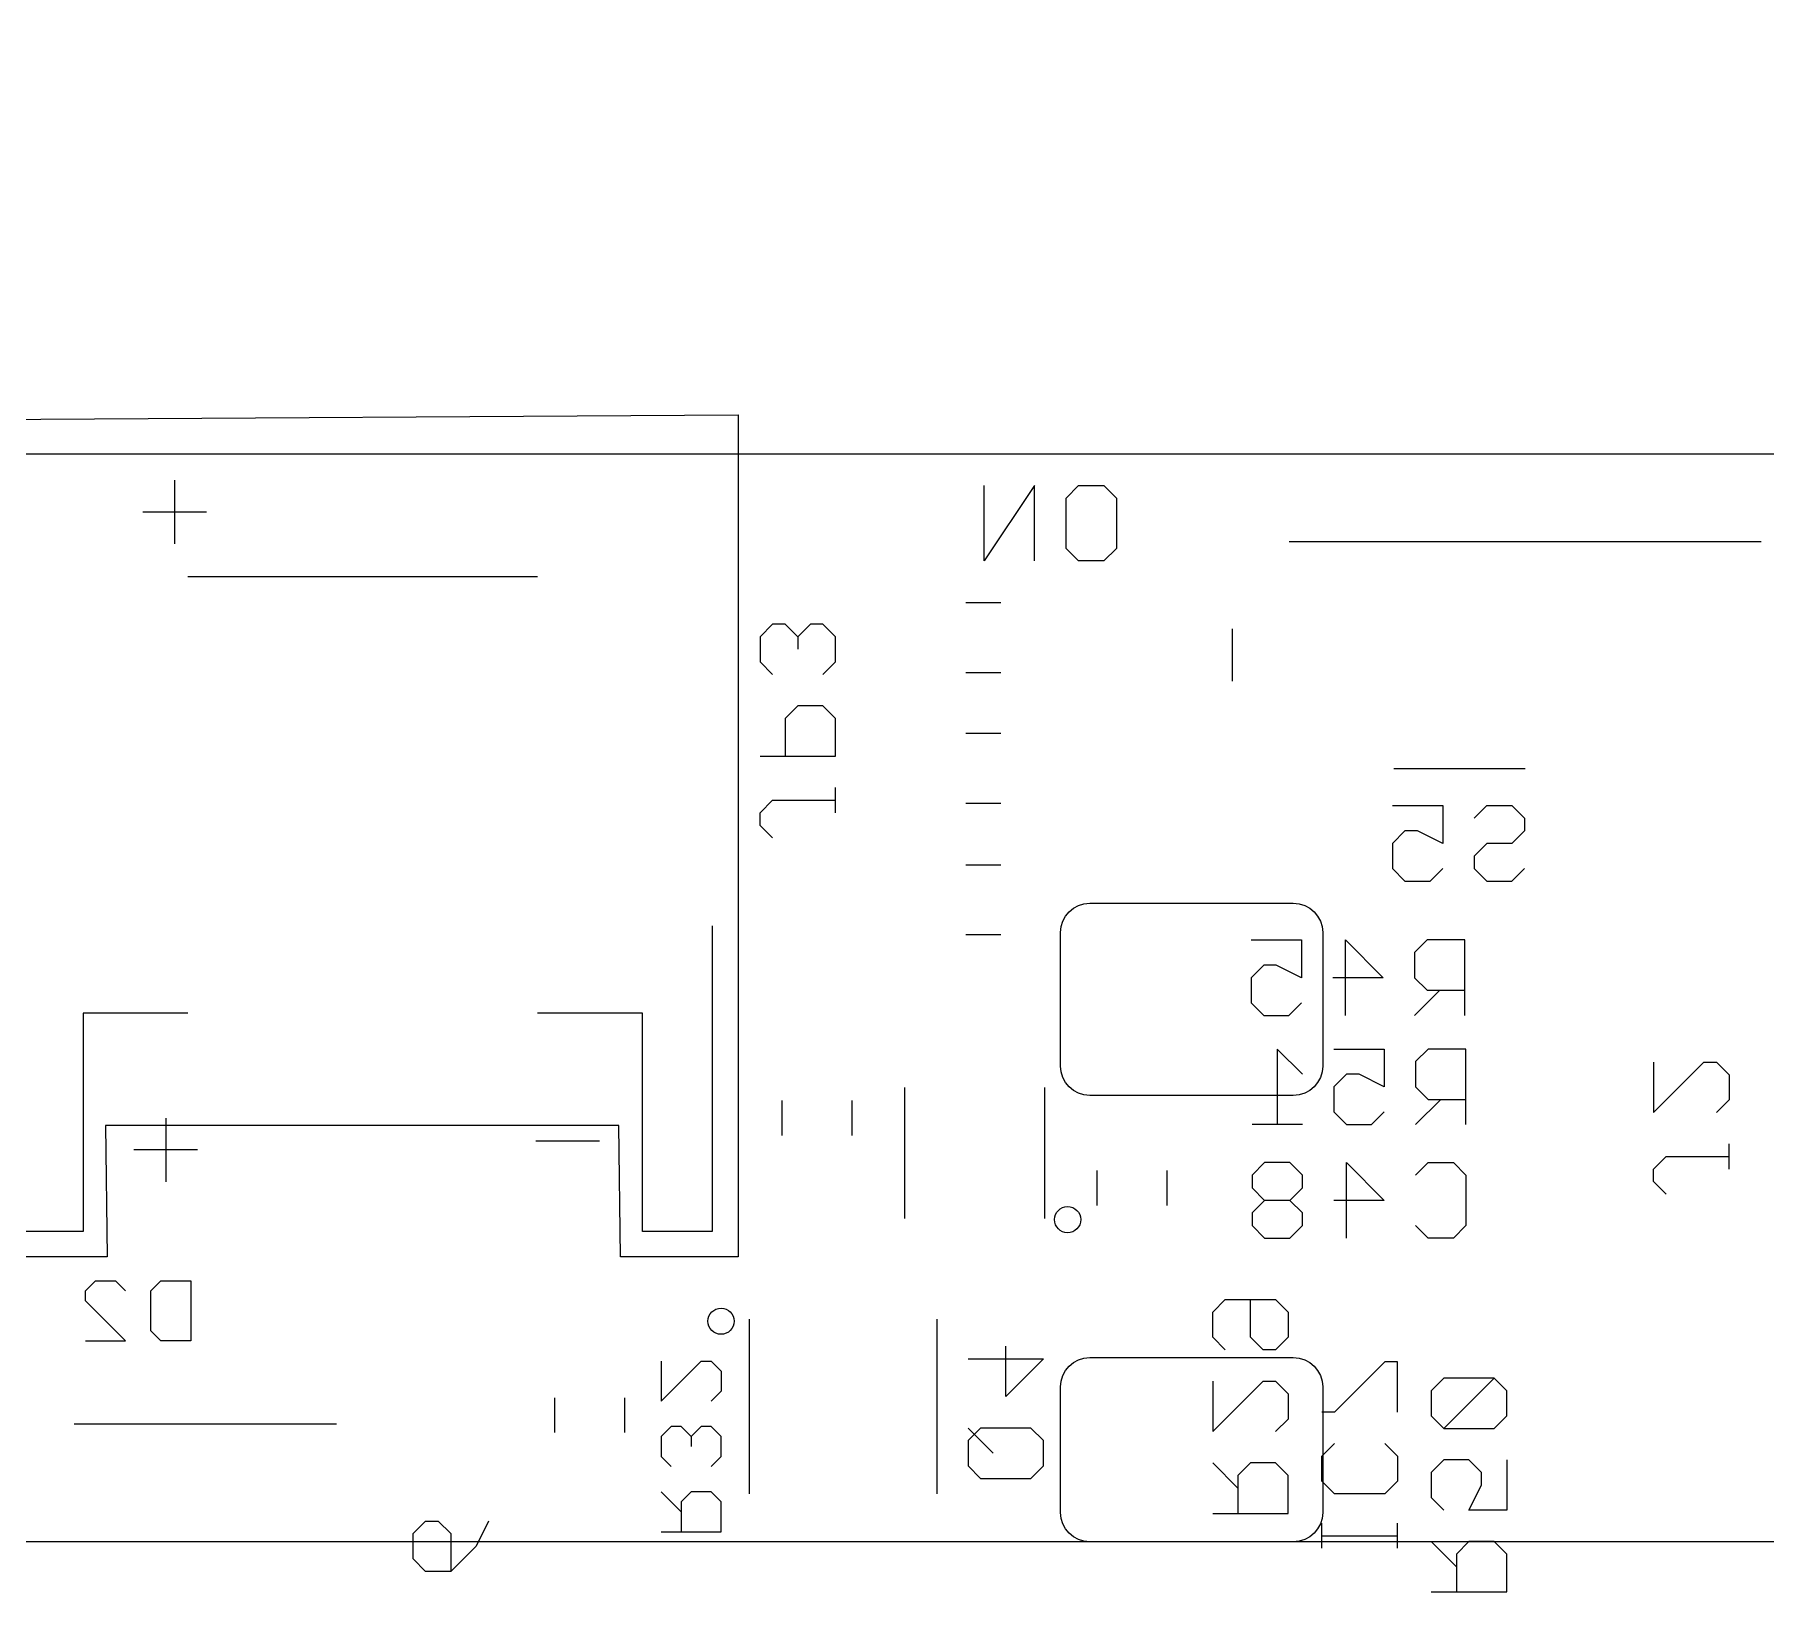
# Model space of a CAD drawing. Header units: millimetres. Extents: x -300 to -177, y 79 to 147.
# Drawn here: x -253.66 to -233.86, y 129.58 to 147.47 of the extents above; entities that cross this region are included whole.
import ezdxf

# ---------------------------------------------------------------- set-up
doc = ezdxf.new("R2010")
doc.units = ezdxf.units.MM
doc.header["$MEASUREMENT"] = 0
doc.layers.add('cut', color=7, linetype='Continuous')
doc.layers.add('reference', color=7, linetype='Continuous')

msp = doc.modelspace()

# ---------------------------------------------------------------- linework, layer by layer
at = {"layer": 'cut', "color": 250, "lineweight": 9}
for points, knots in [([(-197.1254, 145.9896), (-197.1254, 145.9896), (-196.2554, 145.7996), (-196.2554, 145.7996), (-196.2554, 145.7996), (-196.2554, 145.7996), (-195.5054, 145.6396), (-195.5054, 145.6396), (-195.5054, 145.6396), (-195.5054, 145.6396), (-194.3554, 145.3596), (-194.3554, 145.3596), (-194.3554, 145.3596), (-194.3554, 145.3596), (-193.5554, 145.1596), (-193.5554, 145.1596), (-193.5554, 145.1596), (-192.4998, 144.849), (-191.6513, 144.6358), (-190.6654, 144.3496), (-190.6654, 144.3496), (-190.6654, 144.3496), (-189.4954, 143.9796), (-189.4954, 143.9796), (-189.4954, 143.9796), (-189.4954, 143.9796), (-188.5654, 143.6796), (-188.5654, 143.6796), (-188.5654, 143.6796), (-188.5654, 143.6796), (-187.8954, 143.4496), (-187.8954, 143.4496), (-187.8954, 143.4496), (-187.8954, 143.4496), (-187.3354, 143.2596), (-187.3354, 143.2596), (-187.3354, 143.2596), (-186.4341, 142.9285), (-185.1783, 142.4534), (-184.3154, 142.1096), (-184.3154, 142.1096), (-184.3154, 142.1096), (-183.7054, 141.8596), (-183.7054, 141.8596), (-183.7054, 141.8596), (-183.7054, 141.8596), (-182.8354, 141.4896), (-182.8354, 141.4896), (-182.8354, 141.4896), (-182.8354, 141.4896), (-181.8254, 141.0496), (-181.8254, 141.0496), (-181.8254, 141.0496), (-181.8254, 141.0496), (-180.9854, 140.6696), (-180.9854, 140.6696), (-180.9854, 140.6696), (-180.6379, 140.5092), (-178.9287, 139.6762), (-178.9117, 139.6665), (-178.9117, 139.6665), (-177.959, 139.1488), (-177.3314, 138.1622), (-177.3054, 137.0696), (-177.3054, 137.0696), (-177.3054, 137.0696), (-177.3055, 88.4696), (-177.3055, 88.4696), (-177.3055, 88.4696), (-177.3055, 83.499), (-181.3349, 79.4696), (-186.3054, 79.4696), (-186.3054, 79.4696), (-186.3054, 79.4696), (-276.0913, 79.4696), (-276.0913, 79.4696), (-276.0913, 79.4696), (-276.3565, 79.4696), (-276.6108, 79.575), (-276.7984, 79.7625), (-276.7984, 79.7625), (-276.7984, 79.7625), (-276.9125, 79.8767), (-276.9125, 79.8767), (-276.9125, 79.8767), (-277.1001, 80.0642), (-277.3544, 80.1696), (-277.6197, 80.1696), (-277.6197, 80.1696), (-277.6197, 80.1696), (-285.9913, 80.1696), (-285.9913, 80.1696), (-285.9913, 80.1696), (-286.2565, 80.1696), (-286.5108, 80.0642), (-286.6984, 79.8767), (-286.6984, 79.8767), (-286.6984, 79.8767), (-286.8125, 79.7625), (-286.8125, 79.7625), (-286.8125, 79.7625), (-287.0001, 79.575), (-287.2544, 79.4696), (-287.5197, 79.4696), (-287.5197, 79.4696), (-287.5197, 79.4696), (-287.9055, 79.4696), (-287.9055, 79.4696), (-287.9055, 79.4696), (-290.2924, 79.4696), (-292.5816, 80.4178), (-294.2694, 82.1056), (-294.2694, 82.1056), (-295.9572, 83.7935), (-296.9055, 86.0827), (-296.9055, 88.4696), (-296.9055, 88.4696), (-296.9055, 88.4696), (-296.9054, 137.0697), (-296.9054, 137.0697), (-296.9054, 137.0697), (-296.8795, 138.1622), (-296.2519, 139.1554), (-295.2992, 139.6665), (-295.2992, 139.6665), (-294.1017, 140.3089), (-293.8755, 140.3696), (-293.2255, 140.6696), (-293.2255, 140.6696), (-293.2255, 140.6696), (-292.3855, 141.0496), (-292.3855, 141.0496), (-292.3855, 141.0496), (-292.3855, 141.0496), (-291.3755, 141.4896), (-291.3755, 141.4896), (-291.3755, 141.4896), (-291.3755, 141.4896), (-290.5055, 141.8596), (-290.5055, 141.8596), (-290.5055, 141.8596), (-290.5055, 141.8596), (-289.8955, 142.1096), (-289.8955, 142.1096), (-289.8955, 142.1096), (-289.0049, 142.4644), (-287.8148, 142.9145), (-286.8755, 143.2596), (-286.8755, 143.2596), (-286.8755, 143.2596), (-286.3155, 143.4496), (-286.3155, 143.4496), (-286.3155, 143.4496), (-286.3155, 143.4496), (-285.6455, 143.6796), (-285.6455, 143.6796), (-285.6455, 143.6796), (-285.6455, 143.6796), (-284.7155, 143.9796), (-284.7155, 143.9796), (-284.7155, 143.9796), (-284.7155, 143.9796), (-283.5455, 144.3496), (-283.5455, 144.3496), (-283.5455, 144.3496), (-282.5597, 144.6358), (-281.7105, 144.8493), (-280.6555, 145.1596), (-280.6555, 145.1596), (-280.6555, 145.1596), (-279.8555, 145.3596), (-279.8555, 145.3596), (-279.8555, 145.3596), (-279.8555, 145.3596), (-278.7055, 145.6396), (-278.7055, 145.6396), (-278.7055, 145.6396), (-278.7055, 145.6396), (-277.9555, 145.7996), (-277.9555, 145.7996), (-277.9555, 145.7996), (-277.9555, 145.7996), (-277.0855, 145.9896), (-277.0855, 145.9896), (-277.0855, 145.9896), (-276.4395, 146.1317), (-274.7135, 146.4389), (-273.9055, 146.5696), (-273.9055, 146.5696), (-273.9055, 146.5696), (-272.9855, 146.7096), (-272.9855, 146.7096), (-272.9855, 146.7096), (-272.9855, 146.7096), (-272.1055, 146.8396), (-272.1055, 146.8396), (-272.1055, 146.8396), (-272.1055, 146.8396), (-270.9155, 146.9896), (-270.9155, 146.9896), (-270.9155, 146.9896), (-269.7953, 147.1262), (-268.5842, 147.2062), (-267.3855, 147.3296), (-267.3855, 147.3296), (-267.3855, 147.3296), (-266.4855, 147.3896), (-266.4855, 147.3896), (-266.4855, 147.3896), (-266.4855, 147.3896), (-264.9055, 147.4696), (-264.9055, 147.4696), (-264.9055, 147.4696), (-264.9055, 147.4696), (-262.6055, 147.4696), (-262.6055, 147.4696), (-262.6055, 147.4696), (-261.8098, 147.4696), (-261.0467, 147.1535), (-260.4841, 146.5909), (-260.4841, 146.5909), (-259.9215, 146.0283), (-259.6055, 145.2652), (-259.6055, 144.4696), (-259.6055, 144.4696), (-259.6055, 143.9922), (-259.4158, 143.5344), (-259.0782, 143.1968), (-259.0782, 143.1968), (-258.7407, 142.8592), (-258.2828, 142.6696), (-257.8055, 142.6696), (-257.8055, 142.6696), (-257.8055, 142.6696), (-216.4054, 142.6696), (-216.4054, 142.6696), (-216.4054, 142.6696), (-215.4113, 142.6696), (-214.6055, 143.4755), (-214.6054, 144.4696), (-214.6054, 144.4696), (-214.6054, 145.2652), (-214.2894, 146.0283), (-213.7268, 146.5909), (-213.7268, 146.5909), (-213.1642, 147.1535), (-212.4011, 147.4696), (-211.6054, 147.4696), (-211.6054, 147.4696), (-211.6054, 147.4696), (-209.3054, 147.4696), (-209.3054, 147.4696), (-209.3054, 147.4696), (-209.3054, 147.4696), (-207.7254, 147.3896), (-207.7254, 147.3896), (-207.7254, 147.3896), (-207.7254, 147.3896), (-206.8254, 147.3296), (-206.8254, 147.3296), (-206.8254, 147.3296), (-205.6281, 147.2065), (-204.4149, 147.1261), (-203.2954, 146.9896), (-203.2954, 146.9896), (-203.2954, 146.9896), (-202.1054, 146.8396), (-202.1054, 146.8396), (-202.1054, 146.8396), (-202.1054, 146.8396), (-201.2254, 146.7096), (-201.2254, 146.7096), (-201.2254, 146.7096), (-201.2254, 146.7096), (-200.3054, 146.5696), (-200.3054, 146.5696), (-200.3054, 146.5696), (-199.4976, 146.4389), (-197.771, 146.1316), (-197.1254, 145.9896)], [0, 0, 0, 0, 0.0140845, 0.0140845, 0.0140845, 0.0140845, 0.028169, 0.028169, 0.028169, 0.028169, 0.0422535, 0.0422535, 0.0422535, 0.0422535, 0.056338, 0.056338, 0.056338, 0.056338, 0.0704225, 0.0704225, 0.0704225, 0.0704225, 0.084507, 0.084507, 0.084507, 0.084507, 0.0985915, 0.0985915, 0.0985915, 0.0985915, 0.1126761, 0.1126761, 0.1126761, 0.1126761, 0.1267606, 0.1267606, 0.1267606, 0.1267606, 0.1408451, 0.1408451, 0.1408451, 0.1408451, 0.1549296, 0.1549296, 0.1549296, 0.1549296, 0.1690141, 0.1690141, 0.1690141, 0.1690141, 0.1830986, 0.1830986, 0.1830986, 0.1830986, 0.1971831, 0.1971831, 0.1971831, 0.1971831, 0.2112676, 0.2112676, 0.2112676, 0.2112676, 0.2253521, 0.2253521, 0.2253521, 0.2253521, 0.2394366, 0.2394366, 0.2394366, 0.2394366, 0.2535211, 0.2535211, 0.2535211, 0.2535211, 0.2676056, 0.2676056, 0.2676056, 0.2676056, 0.2816901, 0.2816901, 0.2816901, 0.2816901, 0.2957746, 0.2957746, 0.2957746, 0.2957746, 0.3098592, 0.3098592, 0.3098592, 0.3098592, 0.3239437, 0.3239437, 0.3239437, 0.3239437, 0.3380282, 0.3380282, 0.3380282, 0.3380282, 0.3521127, 0.3521127, 0.3521127, 0.3521127, 0.3661972, 0.3661972, 0.3661972, 0.3661972, 0.3802817, 0.3802817, 0.3802817, 0.3802817, 0.3943662, 0.3943662, 0.3943662, 0.3943662, 0.4084507, 0.4084507, 0.4084507, 0.4084507, 0.4225352, 0.4225352, 0.4225352, 0.4225352, 0.4366197, 0.4366197, 0.4366197, 0.4366197, 0.4507042, 0.4507042, 0.4507042, 0.4507042, 0.4647887, 0.4647887, 0.4647887, 0.4647887, 0.4788732, 0.4788732, 0.4788732, 0.4788732, 0.4929577, 0.4929577, 0.4929577, 0.4929577, 0.5070423, 0.5070423, 0.5070423, 0.5070423, 0.5211268, 0.5211268, 0.5211268, 0.5211268, 0.5352113, 0.5352113, 0.5352113, 0.5352113, 0.5492958, 0.5492958, 0.5492958, 0.5492958, 0.5633803, 0.5633803, 0.5633803, 0.5633803, 0.5774648, 0.5774648, 0.5774648, 0.5774648, 0.5915493, 0.5915493, 0.5915493, 0.5915493, 0.6056338, 0.6056338, 0.6056338, 0.6056338, 0.6197183, 0.6197183, 0.6197183, 0.6197183, 0.6338028, 0.6338028, 0.6338028, 0.6338028, 0.6478873, 0.6478873, 0.6478873, 0.6478873, 0.6619718, 0.6619718, 0.6619718, 0.6619718, 0.6760563, 0.6760563, 0.6760563, 0.6760563, 0.6901408, 0.6901408, 0.6901408, 0.6901408, 0.7042254, 0.7042254, 0.7042254, 0.7042254, 0.7183099, 0.7183099, 0.7183099, 0.7183099, 0.7323944, 0.7323944, 0.7323944, 0.7323944, 0.7464789, 0.7464789, 0.7464789, 0.7464789, 0.7605634, 0.7605634, 0.7605634, 0.7605634, 0.7746479, 0.7746479, 0.7746479, 0.7746479, 0.7887324, 0.7887324, 0.7887324, 0.7887324, 0.8028169, 0.8028169, 0.8028169, 0.8028169, 0.8169014, 0.8169014, 0.8169014, 0.8169014, 0.8309859, 0.8309859, 0.8309859, 0.8309859, 0.8450704, 0.8450704, 0.8450704, 0.8450704, 0.8591549, 0.8591549, 0.8591549, 0.8591549, 0.8732394, 0.8732394, 0.8732394, 0.8732394, 0.8873239, 0.8873239, 0.8873239, 0.8873239, 0.9014085, 0.9014085, 0.9014085, 0.9014085, 0.915493, 0.915493, 0.915493, 0.915493, 0.9295775, 0.9295775, 0.9295775, 0.9295775, 0.943662, 0.943662, 0.943662, 0.943662, 0.9577465, 0.9577465, 0.9577465, 0.9577465, 0.971831, 0.971831, 0.971831, 0.971831, 1, 1, 1, 1]), ([(-254.2071, 133.4816), (-254.2071, 133.4816), (-252.8312, 133.4816), (-252.8312, 133.4816), (-252.8312, 133.4816), (-252.8312, 133.4816), (-252.8477, 134.9832), (-252.8477, 134.9832), (-252.8477, 134.9832), (-252.8477, 134.9832), (-246.9739, 134.9832), (-246.9739, 134.9832), (-246.9739, 134.9832), (-246.9739, 134.9832), (-246.9574, 133.4816), (-246.9574, 133.4816), (-246.9574, 133.4816), (-246.9574, 133.4816), (-245.608, 133.4816), (-245.608, 133.4816), (-245.608, 133.4816), (-245.608, 133.4816), (-245.608, 143.1194), (-245.608, 143.1194), (-245.608, 143.1194), (-245.608, 143.1194), (-254.2071, 143.0665), (-254.2071, 143.0665), (-254.2071, 143.0665), (-254.2071, 143.0665), (-254.2071, 133.4816), (-254.2071, 133.4816)], [0, 0, 0, 0, 0.1111111, 0.1111111, 0.1111111, 0.1111111, 0.2222222, 0.2222222, 0.2222222, 0.2222222, 0.3333333, 0.3333333, 0.3333333, 0.3333333, 0.4444444, 0.4444444, 0.4444444, 0.4444444, 0.5555556, 0.5555556, 0.5555556, 0.5555556, 0.6666667, 0.6666667, 0.6666667, 0.6666667, 0.7777778, 0.7777778, 0.7777778, 0.7777778, 1, 1, 1, 1]), ([(-212.6295, 138.2195), (-212.6295, 138.2195), (-212.2813, 138.2195), (-212.2813, 138.2195), (-212.2813, 138.2195), (-211.9095, 138.2195), (-211.6054, 137.9154), (-211.6054, 137.5436), (-211.6054, 137.5436), (-211.6054, 137.5436), (-211.6054, 129.4883), (-211.6054, 129.4883), (-211.6054, 129.4883), (-211.6054, 129.4583), (-211.6075, 129.4287), (-211.6113, 129.3997), (-211.6113, 129.3997), (-211.6075, 129.3657), (-211.6054, 129.3312), (-211.6054, 129.2963), (-211.6054, 129.2963), (-211.6054, 129.2963), (-211.6054, 97.6427), (-211.6054, 97.6427), (-211.6054, 97.6427), (-211.6054, 97.1349), (-212.0208, 96.7195), (-212.5286, 96.7195), (-212.5286, 96.7195), (-212.5286, 96.7195), (-261.6822, 96.7195), (-261.6822, 96.7195), (-261.6822, 96.7195), (-262.19, 96.7195), (-262.6054, 97.1349), (-262.6054, 97.6427), (-262.6054, 97.6427), (-262.6054, 97.6427), (-262.6054, 129.2963), (-262.6054, 129.2963), (-262.6054, 129.2963), (-262.6054, 129.8041), (-262.19, 130.2195), (-261.6822, 130.2195), (-261.6822, 130.2195), (-261.6822, 130.2195), (-213.3054, 130.2195), (-213.3054, 130.2195), (-213.3054, 130.2195), (-213.3054, 130.2195), (-213.3054, 137.5436), (-213.3054, 137.5436), (-213.3054, 137.5436), (-213.3054, 137.9154), (-213.0013, 138.2195), (-212.6295, 138.2195)], [0, 0, 0, 0, 0.0666667, 0.0666667, 0.0666667, 0.0666667, 0.1333333, 0.1333333, 0.1333333, 0.1333333, 0.2, 0.2, 0.2, 0.2, 0.2666667, 0.2666667, 0.2666667, 0.2666667, 0.3333333, 0.3333333, 0.3333333, 0.3333333, 0.4, 0.4, 0.4, 0.4, 0.4666667, 0.4666667, 0.4666667, 0.4666667, 0.5333333, 0.5333333, 0.5333333, 0.5333333, 0.6, 0.6, 0.6, 0.6, 0.6666667, 0.6666667, 0.6666667, 0.6666667, 0.7333333, 0.7333333, 0.7333333, 0.7333333, 0.8, 0.8, 0.8, 0.8, 0.8666667, 0.8666667, 0.8666667, 0.8666667, 1, 1, 1, 1]), ([(-241.5849, 135.329), (-241.5849, 135.329), (-239.2572, 135.329), (-239.2572, 135.329), (-239.2572, 135.329), (-239.0722, 135.329), (-238.921, 135.4802), (-238.921, 135.6651), (-238.921, 135.6651), (-238.921, 135.6651), (-238.921, 137.1929), (-238.921, 137.1929), (-238.921, 137.1929), (-238.921, 137.3778), (-239.0722, 137.529), (-239.2572, 137.529), (-239.2572, 137.529), (-239.2572, 137.529), (-241.5849, 137.529), (-241.5849, 137.529), (-241.5849, 137.529), (-241.7698, 137.529), (-241.921, 137.3778), (-241.921, 137.1929), (-241.921, 137.1929), (-241.921, 137.1929), (-241.921, 135.6651), (-241.921, 135.6651), (-241.921, 135.6651), (-241.921, 135.4802), (-241.7698, 135.329), (-241.5849, 135.329)], [0, 0, 0, 0, 0.1111111, 0.1111111, 0.1111111, 0.1111111, 0.2222222, 0.2222222, 0.2222222, 0.2222222, 0.3333333, 0.3333333, 0.3333333, 0.3333333, 0.4444444, 0.4444444, 0.4444444, 0.4444444, 0.5555556, 0.5555556, 0.5555556, 0.5555556, 0.6666667, 0.6666667, 0.6666667, 0.6666667, 0.7777778, 0.7777778, 0.7777778, 0.7777778, 1, 1, 1, 1]), ([(-241.5849, 130.2195), (-241.5849, 130.2195), (-239.2572, 130.2195), (-239.2572, 130.2195), (-239.2572, 130.2195), (-239.0722, 130.2195), (-238.921, 130.3707), (-238.921, 130.5556), (-238.921, 130.5556), (-238.921, 130.5556), (-238.921, 131.9925), (-238.921, 131.9925), (-238.921, 131.9925), (-238.921, 132.1774), (-239.0722, 132.3286), (-239.2572, 132.3286), (-239.2572, 132.3286), (-239.2572, 132.3286), (-241.5849, 132.3286), (-241.5849, 132.3286), (-241.5849, 132.3286), (-241.7698, 132.3286), (-241.921, 132.1774), (-241.921, 131.9925), (-241.921, 131.9925), (-241.921, 131.9925), (-241.921, 130.5556), (-241.921, 130.5556), (-241.921, 130.5556), (-241.921, 130.3707), (-241.7698, 130.2195), (-241.5849, 130.2195)], [0, 0, 0, 0, 0.1111111, 0.1111111, 0.1111111, 0.1111111, 0.2222222, 0.2222222, 0.2222222, 0.2222222, 0.3333333, 0.3333333, 0.3333333, 0.3333333, 0.4444444, 0.4444444, 0.4444444, 0.4444444, 0.5555556, 0.5555556, 0.5555556, 0.5555556, 0.6666667, 0.6666667, 0.6666667, 0.6666667, 0.7777778, 0.7777778, 0.7777778, 0.7777778, 1, 1, 1, 1])]:
    msp.add_open_spline(points, degree=3, knots=knots, dxfattribs=at)
at = {"layer": 'reference', "color": 242, "lineweight": 9}
for points in [[(-252.0588, 142.3694), (-252.0588, 142.3694), (-252.0588, 141.6407), (-252.0588, 141.6407)], [(-242.2172, 142.3101), (-242.2172, 142.3101), (-242.7934, 141.4458), (-242.7934, 141.4458)], [(-242.7934, 141.4458), (-242.7934, 141.4458), (-242.7934, 142.3101), (-242.7934, 142.3101)], [(-242.2172, 141.4458), (-242.2172, 141.4458), (-242.2172, 142.3101), (-242.2172, 142.3101)], [(-241.8579, 142.1661), (-241.8579, 142.1661), (-241.7139, 142.3101), (-241.7139, 142.3101)], [(-241.7139, 142.3101), (-241.7139, 142.3101), (-241.4258, 142.3101), (-241.4258, 142.3101)], [(-241.4258, 142.3101), (-241.4258, 142.3101), (-241.2817, 142.1661), (-241.2817, 142.1661)], [(-251.6944, 142.0051), (-251.6944, 142.0051), (-252.4232, 142.0051), (-252.4232, 142.0051)], [(-241.8579, 141.5899), (-241.8579, 141.5899), (-241.8579, 142.1661), (-241.8579, 142.1661)], [(-241.2817, 142.1661), (-241.2817, 142.1661), (-241.2817, 141.5899), (-241.2817, 141.5899)], [(-239.3055, 141.6696), (-239.3055, 141.6696), (-233.9054, 141.6696), (-233.9054, 141.6696)], [(-241.7139, 141.4458), (-241.7139, 141.4458), (-241.8579, 141.5899), (-241.8579, 141.5899)], [(-241.4258, 141.4458), (-241.4258, 141.4458), (-241.7139, 141.4458), (-241.7139, 141.4458)], [(-241.2817, 141.5899), (-241.2817, 141.5899), (-241.4258, 141.4458), (-241.4258, 141.4458)], [(-251.9055, 141.2696), (-251.9055, 141.2696), (-247.9055, 141.2696), (-247.9055, 141.2696)], [(-243.0055, 140.9696), (-243.0055, 140.9696), (-242.6055, 140.9696), (-242.6055, 140.9696)], [(-245.2152, 140.7231), (-245.2152, 140.7231), (-245.3593, 140.579), (-245.3593, 140.579)], [(-245.0712, 140.7231), (-245.0712, 140.7231), (-245.2152, 140.7231), (-245.2152, 140.7231)], [(-244.9271, 140.579), (-244.9271, 140.579), (-245.0712, 140.7231), (-245.0712, 140.7231)], [(-244.7831, 140.7231), (-244.7831, 140.7231), (-244.9271, 140.579), (-244.9271, 140.579)], [(-244.639, 140.7231), (-244.639, 140.7231), (-244.7831, 140.7231), (-244.7831, 140.7231)], [(-244.495, 140.579), (-244.495, 140.579), (-244.639, 140.7231), (-244.639, 140.7231)], [(-239.9555, 140.6696), (-239.9555, 140.6696), (-239.9555, 140.0696), (-239.9555, 140.0696)], [(-245.3593, 140.579), (-245.3593, 140.579), (-245.3593, 140.2909), (-245.3593, 140.2909)], [(-244.9271, 140.579), (-244.9271, 140.579), (-244.9271, 140.435), (-244.9271, 140.435)], [(-244.495, 140.2909), (-244.495, 140.2909), (-244.495, 140.579), (-244.495, 140.579)], [(-245.3593, 140.2909), (-245.3593, 140.2909), (-245.2152, 140.1468), (-245.2152, 140.1468)], [(-244.639, 140.1468), (-244.639, 140.1468), (-244.495, 140.2909), (-244.495, 140.2909)], [(-243.0055, 140.1696), (-243.0055, 140.1696), (-242.6055, 140.1696), (-242.6055, 140.1696)], [(-244.9271, 139.7876), (-244.9271, 139.7876), (-245.0712, 139.6435), (-245.0712, 139.6435)], [(-245.0712, 139.6435), (-245.0712, 139.6435), (-245.0712, 139.2113), (-245.0712, 139.2113)], [(-244.639, 139.7876), (-244.639, 139.7876), (-244.9271, 139.7876), (-244.9271, 139.7876)], [(-244.495, 139.6435), (-244.495, 139.6435), (-244.639, 139.7876), (-244.639, 139.7876)], [(-244.495, 139.2113), (-244.495, 139.2113), (-244.495, 139.6435), (-244.495, 139.6435)], [(-242.6055, 139.4696), (-242.6055, 139.4696), (-243.0055, 139.4696), (-243.0055, 139.4696)], [(-245.3593, 139.2113), (-245.3593, 139.2113), (-244.495, 139.2113), (-244.495, 139.2113)], [(-238.1055, 139.0696), (-238.1055, 139.0696), (-236.6054, 139.0696), (-236.6054, 139.0696)], [(-244.495, 138.5639), (-244.495, 138.5639), (-244.495, 138.852), (-244.495, 138.852)], [(-245.3593, 138.5639), (-245.3593, 138.5639), (-245.2152, 138.708), (-245.2152, 138.708)], [(-245.2152, 138.708), (-245.2152, 138.708), (-244.495, 138.708), (-244.495, 138.708)], [(-242.6055, 138.6696), (-242.6055, 138.6696), (-243.0055, 138.6696), (-243.0055, 138.6696)], [(-238.1234, 138.6452), (-238.1234, 138.6452), (-237.5471, 138.6452), (-237.5471, 138.6452)], [(-237.5471, 138.6452), (-237.5471, 138.6452), (-237.5471, 138.213), (-237.5471, 138.213)], [(-237.1878, 138.5011), (-237.1878, 138.5011), (-237.0438, 138.6452), (-237.0438, 138.6452)], [(-237.0438, 138.6452), (-237.0438, 138.6452), (-236.7556, 138.6452), (-236.7556, 138.6452)], [(-236.7556, 138.6452), (-236.7556, 138.6452), (-236.6116, 138.5011), (-236.6116, 138.5011)], [(-245.3593, 138.4199), (-245.3593, 138.4199), (-245.3593, 138.5639), (-245.3593, 138.5639)], [(-236.6116, 138.5011), (-236.6116, 138.5011), (-236.6116, 138.357), (-236.6116, 138.357)], [(-245.2152, 138.2758), (-245.2152, 138.2758), (-245.3593, 138.4199), (-245.3593, 138.4199)], [(-237.9794, 138.357), (-237.9794, 138.357), (-238.1234, 138.213), (-238.1234, 138.213)], [(-237.8352, 138.357), (-237.8352, 138.357), (-237.9794, 138.357), (-237.9794, 138.357)], [(-237.5471, 138.213), (-237.5471, 138.213), (-237.8352, 138.357), (-237.8352, 138.357)], [(-236.6116, 138.357), (-236.6116, 138.357), (-236.7556, 138.213), (-236.7556, 138.213)], [(-238.1234, 138.213), (-238.1234, 138.213), (-238.1234, 137.9249), (-238.1234, 137.9249)], [(-237.0438, 138.213), (-237.0438, 138.213), (-237.1878, 138.0689), (-237.1878, 138.0689)], [(-237.1878, 138.0689), (-237.1878, 138.0689), (-237.1878, 137.9249), (-237.1878, 137.9249)], [(-236.7556, 138.213), (-236.7556, 138.213), (-237.0438, 138.213), (-237.0438, 138.213)], [(-243.0055, 137.9696), (-243.0055, 137.9696), (-242.6055, 137.9696), (-242.6055, 137.9696)], [(-238.1234, 137.9249), (-238.1234, 137.9249), (-237.9794, 137.7808), (-237.9794, 137.7808)], [(-237.6912, 137.7808), (-237.6912, 137.7808), (-237.5471, 137.9249), (-237.5471, 137.9249)], [(-237.1878, 137.9249), (-237.1878, 137.9249), (-237.0438, 137.7808), (-237.0438, 137.7808)], [(-236.7556, 137.7808), (-236.7556, 137.7808), (-236.6116, 137.9249), (-236.6116, 137.9249)], [(-237.9794, 137.7808), (-237.9794, 137.7808), (-237.6912, 137.7808), (-237.6912, 137.7808)], [(-237.0438, 137.7808), (-237.0438, 137.7808), (-236.7556, 137.7808), (-236.7556, 137.7808)], [(-245.9055, 137.2696), (-245.9055, 137.2696), (-245.9055, 133.7696), (-245.9055, 133.7696)], [(-243.0055, 137.1696), (-243.0055, 137.1696), (-242.6055, 137.1696), (-242.6055, 137.1696)], [(-239.74, 137.1086), (-239.74, 137.1086), (-239.1637, 137.1086), (-239.1637, 137.1086)], [(-239.1637, 137.1086), (-239.1637, 137.1086), (-239.1637, 136.6765), (-239.1637, 136.6765)], [(-238.6604, 136.2443), (-238.6604, 136.2443), (-238.6604, 137.1086), (-238.6604, 137.1086)], [(-238.6604, 137.1086), (-238.6604, 137.1086), (-238.2282, 136.6765), (-238.2282, 136.6765)], [(-237.7248, 137.1086), (-237.7248, 137.1086), (-237.8688, 136.9646), (-237.8688, 136.9646)], [(-237.2926, 137.1086), (-237.2926, 137.1086), (-237.7248, 137.1086), (-237.7248, 137.1086)], [(-237.2926, 136.2443), (-237.2926, 136.2443), (-237.2926, 137.1086), (-237.2926, 137.1086)], [(-237.8688, 136.9646), (-237.8688, 136.9646), (-237.8688, 136.6765), (-237.8688, 136.6765)], [(-239.5959, 136.8205), (-239.5959, 136.8205), (-239.74, 136.6765), (-239.74, 136.6765)], [(-239.74, 136.6765), (-239.74, 136.6765), (-239.74, 136.3883), (-239.74, 136.3883)], [(-239.4518, 136.8205), (-239.4518, 136.8205), (-239.5959, 136.8205), (-239.5959, 136.8205)], [(-239.1637, 136.6765), (-239.1637, 136.6765), (-239.4518, 136.8205), (-239.4518, 136.8205)], [(-238.2282, 136.6765), (-238.2282, 136.6765), (-238.8044, 136.6765), (-238.8044, 136.6765)], [(-237.8688, 136.6765), (-237.8688, 136.6765), (-237.7248, 136.5324), (-237.7248, 136.5324)], [(-237.5807, 136.5324), (-237.5807, 136.5324), (-237.8688, 136.2443), (-237.8688, 136.2443)], [(-237.7248, 136.5324), (-237.7248, 136.5324), (-237.2926, 136.5324), (-237.2926, 136.5324)], [(-251.9055, 136.2696), (-251.9055, 136.2696), (-253.1055, 136.2696), (-253.1055, 136.2696)], [(-253.1055, 136.2696), (-253.1055, 136.2696), (-253.1055, 133.7696), (-253.1055, 133.7696)], [(-246.7055, 136.2696), (-246.7055, 136.2696), (-247.9055, 136.2696), (-247.9055, 136.2696)], [(-246.7055, 133.7696), (-246.7055, 133.7696), (-246.7055, 136.2696), (-246.7055, 136.2696)], [(-239.74, 136.3883), (-239.74, 136.3883), (-239.5959, 136.2443), (-239.5959, 136.2443)], [(-239.3078, 136.2443), (-239.3078, 136.2443), (-239.1637, 136.3883), (-239.1637, 136.3883)], [(-239.5959, 136.2443), (-239.5959, 136.2443), (-239.3078, 136.2443), (-239.3078, 136.2443)], [(-239.1527, 135.572), (-239.1527, 135.572), (-239.4408, 135.8601), (-239.4408, 135.8601)], [(-239.4408, 135.8601), (-239.4408, 135.8601), (-239.4408, 134.9958), (-239.4408, 134.9958)], [(-238.7934, 135.8601), (-238.7934, 135.8601), (-238.2172, 135.8601), (-238.2172, 135.8601)], [(-238.2172, 135.8601), (-238.2172, 135.8601), (-238.2172, 135.428), (-238.2172, 135.428)], [(-237.7138, 135.8601), (-237.7138, 135.8601), (-237.8578, 135.7161), (-237.8578, 135.7161)], [(-237.2816, 135.8601), (-237.2816, 135.8601), (-237.7138, 135.8601), (-237.7138, 135.8601)], [(-237.2816, 134.9958), (-237.2816, 134.9958), (-237.2816, 135.8601), (-237.2816, 135.8601)], [(-237.8578, 135.7161), (-237.8578, 135.7161), (-237.8578, 135.428), (-237.8578, 135.428)], [(-235.1342, 135.7099), (-235.1342, 135.7099), (-235.1342, 135.1337), (-235.1342, 135.1337)], [(-235.1342, 135.1337), (-235.1342, 135.1337), (-234.558, 135.7099), (-234.558, 135.7099)], [(-234.558, 135.7099), (-234.558, 135.7099), (-234.4139, 135.7099), (-234.4139, 135.7099)], [(-234.4139, 135.7099), (-234.4139, 135.7099), (-234.2699, 135.5659), (-234.2699, 135.5659)], [(-238.6494, 135.572), (-238.6494, 135.572), (-238.7934, 135.428), (-238.7934, 135.428)], [(-238.5053, 135.572), (-238.5053, 135.572), (-238.6494, 135.572), (-238.6494, 135.572)], [(-238.2172, 135.428), (-238.2172, 135.428), (-238.5053, 135.572), (-238.5053, 135.572)], [(-234.2699, 135.5659), (-234.2699, 135.5659), (-234.2699, 135.2778), (-234.2699, 135.2778)], [(-245.1055, 134.8696), (-245.1055, 134.8696), (-245.1055, 135.2696), (-245.1055, 135.2696)], [(-244.3055, 134.8696), (-244.3055, 134.8696), (-244.3055, 135.2696), (-244.3055, 135.2696)], [(-243.7055, 135.4196), (-243.7055, 135.4196), (-243.7055, 133.9196), (-243.7055, 133.9196)], [(-242.1055, 135.4196), (-242.1055, 135.4196), (-242.1055, 133.9196), (-242.1055, 133.9196)], [(-238.7934, 135.428), (-238.7934, 135.428), (-238.7934, 135.1399), (-238.7934, 135.1399)], [(-237.8578, 135.428), (-237.8578, 135.428), (-237.7138, 135.2839), (-237.7138, 135.2839)], [(-237.5697, 135.2839), (-237.5697, 135.2839), (-237.8578, 134.9958), (-237.8578, 134.9958)], [(-237.7138, 135.2839), (-237.7138, 135.2839), (-237.2816, 135.2839), (-237.2816, 135.2839)], [(-234.2699, 135.2778), (-234.2699, 135.2778), (-234.4139, 135.1337), (-234.4139, 135.1337)], [(-252.1588, 135.0694), (-252.1588, 135.0694), (-252.1588, 134.3407), (-252.1588, 134.3407)], [(-238.7934, 135.1399), (-238.7934, 135.1399), (-238.6494, 134.9958), (-238.6494, 134.9958)], [(-238.3613, 134.9958), (-238.3613, 134.9958), (-238.2172, 135.1399), (-238.2172, 135.1399)], [(-239.1527, 134.9958), (-239.1527, 134.9958), (-239.729, 134.9958), (-239.729, 134.9958)], [(-238.6494, 134.9958), (-238.6494, 134.9958), (-238.3613, 134.9958), (-238.3613, 134.9958)], [(-251.7944, 134.7051), (-251.7944, 134.7051), (-252.5232, 134.7051), (-252.5232, 134.7051)], [(-247.1944, 134.8051), (-247.1944, 134.8051), (-247.9232, 134.8051), (-247.9232, 134.8051)], [(-234.2699, 134.4863), (-234.2699, 134.4863), (-234.2699, 134.7744), (-234.2699, 134.7744)], [(-239.5849, 134.5601), (-239.5849, 134.5601), (-239.729, 134.4161), (-239.729, 134.4161)], [(-239.2968, 134.5601), (-239.2968, 134.5601), (-239.5849, 134.5601), (-239.5849, 134.5601)], [(-239.1527, 134.4161), (-239.1527, 134.4161), (-239.2968, 134.5601), (-239.2968, 134.5601)], [(-238.6494, 133.6958), (-238.6494, 133.6958), (-238.6494, 134.5601), (-238.6494, 134.5601)], [(-238.6494, 134.5601), (-238.6494, 134.5601), (-238.2172, 134.128), (-238.2172, 134.128)], [(-237.8578, 134.4161), (-237.8578, 134.4161), (-237.7138, 134.5601), (-237.7138, 134.5601)], [(-237.7138, 134.5601), (-237.7138, 134.5601), (-237.4256, 134.5601), (-237.4256, 134.5601)], [(-237.4256, 134.5601), (-237.4256, 134.5601), (-237.2816, 134.4161), (-237.2816, 134.4161)], [(-235.1342, 134.4863), (-235.1342, 134.4863), (-234.9901, 134.6304), (-234.9901, 134.6304)], [(-235.1342, 134.3423), (-235.1342, 134.3423), (-235.1342, 134.4863), (-235.1342, 134.4863)], [(-234.9901, 134.6304), (-234.9901, 134.6304), (-234.2699, 134.6304), (-234.2699, 134.6304)], [(-241.5055, 134.4696), (-241.5055, 134.4696), (-241.5055, 134.0696), (-241.5055, 134.0696)], [(-240.7055, 134.4696), (-240.7055, 134.4696), (-240.7055, 134.0696), (-240.7055, 134.0696)], [(-239.729, 134.4161), (-239.729, 134.4161), (-239.729, 134.272), (-239.729, 134.272)], [(-239.1527, 134.272), (-239.1527, 134.272), (-239.1527, 134.4161), (-239.1527, 134.4161)], [(-237.2816, 134.4161), (-237.2816, 134.4161), (-237.2816, 133.8399), (-237.2816, 133.8399)], [(-234.9901, 134.1982), (-234.9901, 134.1982), (-235.1342, 134.3423), (-235.1342, 134.3423)], [(-239.729, 134.272), (-239.729, 134.272), (-239.5849, 134.128), (-239.5849, 134.128)], [(-239.5849, 134.128), (-239.5849, 134.128), (-239.729, 133.9839), (-239.729, 133.9839)], [(-239.2968, 134.128), (-239.2968, 134.128), (-239.5849, 134.128), (-239.5849, 134.128)], [(-239.2968, 134.128), (-239.2968, 134.128), (-239.1527, 134.272), (-239.1527, 134.272)], [(-239.1527, 133.9839), (-239.1527, 133.9839), (-239.2968, 134.128), (-239.2968, 134.128)], [(-238.2172, 134.128), (-238.2172, 134.128), (-238.7934, 134.128), (-238.7934, 134.128)], [(-239.729, 133.9839), (-239.729, 133.9839), (-239.729, 133.8399), (-239.729, 133.8399)], [(-239.1527, 133.8399), (-239.1527, 133.8399), (-239.1527, 133.9839), (-239.1527, 133.9839)], [(-253.1055, 133.7696), (-253.1055, 133.7696), (-253.9055, 133.7696), (-253.9055, 133.7696)], [(-245.9055, 133.7696), (-245.9055, 133.7696), (-246.7055, 133.7696), (-246.7055, 133.7696)], [(-239.729, 133.8399), (-239.729, 133.8399), (-239.5849, 133.6958), (-239.5849, 133.6958)], [(-239.5849, 133.6958), (-239.5849, 133.6958), (-239.2968, 133.6958), (-239.2968, 133.6958)], [(-239.2968, 133.6958), (-239.2968, 133.6958), (-239.1527, 133.8399), (-239.1527, 133.8399)], [(-237.7138, 133.6958), (-237.7138, 133.6958), (-237.8578, 133.8399), (-237.8578, 133.8399)], [(-237.4256, 133.6958), (-237.4256, 133.6958), (-237.7138, 133.6958), (-237.7138, 133.6958)], [(-237.2816, 133.8399), (-237.2816, 133.8399), (-237.4256, 133.6958), (-237.4256, 133.6958)], [(-253.0782, 133.0923), (-253.0782, 133.0923), (-252.9638, 133.2067), (-252.9638, 133.2067)], [(-253.0782, 132.9779), (-253.0782, 132.9779), (-253.0782, 133.0923), (-253.0782, 133.0923)], [(-252.9638, 133.2067), (-252.9638, 133.2067), (-252.735, 133.2067), (-252.735, 133.2067)], [(-252.735, 133.2067), (-252.735, 133.2067), (-252.6206, 133.0923), (-252.6206, 133.0923)], [(-252.3298, 133.0923), (-252.3298, 133.0923), (-252.2154, 133.2067), (-252.2154, 133.2067)], [(-252.3298, 132.6347), (-252.3298, 132.6347), (-252.3298, 133.0923), (-252.3298, 133.0923)], [(-252.2154, 133.2067), (-252.2154, 133.2067), (-251.8722, 133.2067), (-251.8722, 133.2067)], [(-251.8722, 133.2067), (-251.8722, 133.2067), (-251.8722, 132.5203), (-251.8722, 132.5203)], [(-252.6206, 132.5203), (-252.6206, 132.5203), (-253.0782, 132.9779), (-253.0782, 132.9779)], [(-240.1793, 132.849), (-240.1793, 132.849), (-240.0352, 132.9931), (-240.0352, 132.9931)], [(-240.0352, 132.9931), (-240.0352, 132.9931), (-239.459, 132.9931), (-239.459, 132.9931)], [(-239.7471, 132.5609), (-239.7471, 132.5609), (-239.7471, 132.9931), (-239.7471, 132.9931)], [(-239.459, 132.9931), (-239.459, 132.9931), (-239.315, 132.849), (-239.315, 132.849)], [(-245.4805, 130.7696), (-245.4805, 130.7696), (-245.4805, 132.7696), (-245.4805, 132.7696)], [(-243.3305, 130.7696), (-243.3305, 130.7696), (-243.3305, 132.7696), (-243.3305, 132.7696)], [(-240.1793, 132.5609), (-240.1793, 132.5609), (-240.1793, 132.849), (-240.1793, 132.849)], [(-239.315, 132.849), (-239.315, 132.849), (-239.315, 132.5609), (-239.315, 132.5609)], [(-253.0782, 132.5203), (-253.0782, 132.5203), (-252.6206, 132.5203), (-252.6206, 132.5203)], [(-252.2154, 132.5203), (-252.2154, 132.5203), (-252.3298, 132.6347), (-252.3298, 132.6347)], [(-251.8722, 132.5203), (-251.8722, 132.5203), (-252.2154, 132.5203), (-252.2154, 132.5203)], [(-240.0352, 132.4168), (-240.0352, 132.4168), (-240.1793, 132.5609), (-240.1793, 132.5609)], [(-239.6031, 132.4168), (-239.6031, 132.4168), (-239.7471, 132.5609), (-239.7471, 132.5609)], [(-239.315, 132.5609), (-239.315, 132.5609), (-239.459, 132.4168), (-239.459, 132.4168)], [(-242.9793, 132.3135), (-242.9793, 132.3135), (-242.115, 132.3135), (-242.115, 132.3135)], [(-242.5471, 131.8813), (-242.5471, 131.8813), (-242.5471, 132.4575), (-242.5471, 132.4575)], [(-242.115, 132.3135), (-242.115, 132.3135), (-242.5471, 131.8813), (-242.5471, 131.8813)], [(-239.459, 132.4168), (-239.459, 132.4168), (-239.6031, 132.4168), (-239.6031, 132.4168)], [(-246.492, 132.2875), (-246.492, 132.2875), (-246.492, 131.8299), (-246.492, 131.8299)], [(-246.492, 131.8299), (-246.492, 131.8299), (-246.0344, 132.2875), (-246.0344, 132.2875)], [(-246.0344, 132.2875), (-246.0344, 132.2875), (-245.92, 132.2875), (-245.92, 132.2875)], [(-245.92, 132.2875), (-245.92, 132.2875), (-245.8056, 132.1731), (-245.8056, 132.1731)], [(-245.8056, 132.1731), (-245.8056, 132.1731), (-245.8056, 131.9443), (-245.8056, 131.9443)], [(-238.209, 132.2812), (-238.209, 132.2812), (-238.7852, 131.705), (-238.7852, 131.705)], [(-238.0649, 132.2812), (-238.0649, 132.2812), (-238.209, 132.2812), (-238.209, 132.2812)], [(-238.0649, 131.705), (-238.0649, 131.705), (-238.0649, 132.2812), (-238.0649, 132.2812)], [(-245.8056, 131.9443), (-245.8056, 131.9443), (-245.92, 131.8299), (-245.92, 131.8299)], [(-240.1793, 132.0575), (-240.1793, 132.0575), (-240.1793, 131.4813), (-240.1793, 131.4813)], [(-240.1793, 131.4813), (-240.1793, 131.4813), (-239.6031, 132.0575), (-239.6031, 132.0575)], [(-239.6031, 132.0575), (-239.6031, 132.0575), (-239.459, 132.0575), (-239.459, 132.0575)], [(-239.459, 132.0575), (-239.459, 132.0575), (-239.315, 131.9135), (-239.315, 131.9135)], [(-239.315, 131.9135), (-239.315, 131.9135), (-239.315, 131.6254), (-239.315, 131.6254)], [(-237.5351, 132.0931), (-237.5351, 132.0931), (-237.6792, 131.949), (-237.6792, 131.949)], [(-237.6792, 131.949), (-237.6792, 131.949), (-237.6792, 131.6609), (-237.6792, 131.6609)], [(-236.9589, 132.0931), (-236.9589, 132.0931), (-237.5351, 132.0931), (-237.5351, 132.0931)], [(-237.5351, 131.5168), (-237.5351, 131.5168), (-236.9589, 132.0931), (-236.9589, 132.0931)], [(-236.8149, 131.949), (-236.8149, 131.949), (-236.9589, 132.0931), (-236.9589, 132.0931)], [(-236.8149, 131.6609), (-236.8149, 131.6609), (-236.8149, 131.949), (-236.8149, 131.949)], [(-247.7055, 131.4696), (-247.7055, 131.4696), (-247.7055, 131.8696), (-247.7055, 131.8696)], [(-246.9055, 131.4696), (-246.9055, 131.4696), (-246.9055, 131.8696), (-246.9055, 131.8696)], [(-238.7852, 131.705), (-238.7852, 131.705), (-238.9293, 131.705), (-238.9293, 131.705)], [(-253.2055, 131.5696), (-253.2055, 131.5696), (-250.2055, 131.5696), (-250.2055, 131.5696)], [(-246.3776, 131.5391), (-246.3776, 131.5391), (-246.492, 131.4247), (-246.492, 131.4247)], [(-246.2632, 131.5391), (-246.2632, 131.5391), (-246.3776, 131.5391), (-246.3776, 131.5391)], [(-246.1488, 131.4247), (-246.1488, 131.4247), (-246.2632, 131.5391), (-246.2632, 131.5391)], [(-246.0344, 131.5391), (-246.0344, 131.5391), (-246.1488, 131.4247), (-246.1488, 131.4247)], [(-245.92, 131.5391), (-245.92, 131.5391), (-246.0344, 131.5391), (-246.0344, 131.5391)], [(-245.8056, 131.4247), (-245.8056, 131.4247), (-245.92, 131.5391), (-245.92, 131.5391)], [(-242.8352, 131.522), (-242.8352, 131.522), (-242.9793, 131.378), (-242.9793, 131.378)], [(-242.6912, 131.2339), (-242.6912, 131.2339), (-242.9793, 131.522), (-242.9793, 131.522)], [(-242.259, 131.522), (-242.259, 131.522), (-242.8352, 131.522), (-242.8352, 131.522)], [(-242.115, 131.378), (-242.115, 131.378), (-242.259, 131.522), (-242.259, 131.522)], [(-239.315, 131.6254), (-239.315, 131.6254), (-239.459, 131.4813), (-239.459, 131.4813)], [(-237.6792, 131.6609), (-237.6792, 131.6609), (-237.5351, 131.5168), (-237.5351, 131.5168)], [(-237.5351, 131.5168), (-237.5351, 131.5168), (-236.9589, 131.5168), (-236.9589, 131.5168)], [(-236.9589, 131.5168), (-236.9589, 131.5168), (-236.8149, 131.6609), (-236.8149, 131.6609)], [(-246.492, 131.4247), (-246.492, 131.4247), (-246.492, 131.1959), (-246.492, 131.1959)], [(-246.1488, 131.4247), (-246.1488, 131.4247), (-246.1488, 131.3103), (-246.1488, 131.3103)], [(-245.8056, 131.1959), (-245.8056, 131.1959), (-245.8056, 131.4247), (-245.8056, 131.4247)], [(-242.9793, 131.378), (-242.9793, 131.378), (-242.9793, 131.0899), (-242.9793, 131.0899)], [(-242.115, 131.0899), (-242.115, 131.0899), (-242.115, 131.378), (-242.115, 131.378)], [(-238.9293, 131.2016), (-238.9293, 131.2016), (-238.7852, 131.3457), (-238.7852, 131.3457)], [(-238.209, 131.3457), (-238.209, 131.3457), (-238.0649, 131.2016), (-238.0649, 131.2016)], [(-246.492, 131.1959), (-246.492, 131.1959), (-246.3776, 131.0815), (-246.3776, 131.0815)], [(-245.92, 131.0815), (-245.92, 131.0815), (-245.8056, 131.1959), (-245.8056, 131.1959)], [(-239.8912, 130.8339), (-239.8912, 130.8339), (-240.1793, 131.122), (-240.1793, 131.122)], [(-239.7471, 131.122), (-239.7471, 131.122), (-239.8912, 130.978), (-239.8912, 130.978)], [(-239.459, 131.122), (-239.459, 131.122), (-239.7471, 131.122), (-239.7471, 131.122)], [(-239.315, 130.978), (-239.315, 130.978), (-239.459, 131.122), (-239.459, 131.122)], [(-238.9293, 130.9135), (-238.9293, 130.9135), (-238.9293, 131.2016), (-238.9293, 131.2016)], [(-238.0649, 131.2016), (-238.0649, 131.2016), (-238.0649, 130.9135), (-238.0649, 130.9135)], [(-237.5351, 131.1575), (-237.5351, 131.1575), (-237.6792, 131.0135), (-237.6792, 131.0135)], [(-237.247, 131.1575), (-237.247, 131.1575), (-237.5351, 131.1575), (-237.5351, 131.1575)], [(-237.103, 131.0135), (-237.103, 131.0135), (-237.247, 131.1575), (-237.247, 131.1575)], [(-236.8149, 131.1575), (-236.8149, 131.1575), (-236.8149, 130.5813), (-236.8149, 130.5813)], [(-242.9793, 131.0899), (-242.9793, 131.0899), (-242.8352, 130.9458), (-242.8352, 130.9458)], [(-242.8352, 130.9458), (-242.8352, 130.9458), (-242.259, 130.9458), (-242.259, 130.9458)], [(-242.259, 130.9458), (-242.259, 130.9458), (-242.115, 131.0899), (-242.115, 131.0899)], [(-239.8912, 130.978), (-239.8912, 130.978), (-239.8912, 130.5458), (-239.8912, 130.5458)], [(-239.315, 130.5458), (-239.315, 130.5458), (-239.315, 130.978), (-239.315, 130.978)], [(-238.7852, 130.7695), (-238.7852, 130.7695), (-238.9293, 130.9135), (-238.9293, 130.9135)], [(-238.0649, 130.9135), (-238.0649, 130.9135), (-238.209, 130.7695), (-238.209, 130.7695)], [(-237.6792, 131.0135), (-237.6792, 131.0135), (-237.6792, 130.7254), (-237.6792, 130.7254)], [(-237.103, 130.8694), (-237.103, 130.8694), (-237.103, 131.0135), (-237.103, 131.0135)], [(-246.2632, 130.5619), (-246.2632, 130.5619), (-246.492, 130.7907), (-246.492, 130.7907)], [(-246.1488, 130.7907), (-246.1488, 130.7907), (-246.2632, 130.6763), (-246.2632, 130.6763)], [(-245.92, 130.7907), (-245.92, 130.7907), (-246.1488, 130.7907), (-246.1488, 130.7907)], [(-245.8056, 130.6763), (-245.8056, 130.6763), (-245.92, 130.7907), (-245.92, 130.7907)], [(-238.209, 130.7695), (-238.209, 130.7695), (-238.7852, 130.7695), (-238.7852, 130.7695)], [(-237.6792, 130.7254), (-237.6792, 130.7254), (-237.5351, 130.5813), (-237.5351, 130.5813)], [(-237.247, 130.5813), (-237.247, 130.5813), (-237.103, 130.8694), (-237.103, 130.8694)], [(-246.2632, 130.6763), (-246.2632, 130.6763), (-246.2632, 130.3331), (-246.2632, 130.3331)], [(-245.8056, 130.3331), (-245.8056, 130.3331), (-245.8056, 130.6763), (-245.8056, 130.6763)], [(-240.1793, 130.5458), (-240.1793, 130.5458), (-239.315, 130.5458), (-239.315, 130.5458)], [(-236.8149, 130.5813), (-236.8149, 130.5813), (-237.247, 130.5813), (-237.247, 130.5813)], [(-249.3293, 130.3135), (-249.3293, 130.3135), (-249.1852, 130.4575), (-249.1852, 130.4575)], [(-249.3293, 130.0254), (-249.3293, 130.0254), (-249.3293, 130.3135), (-249.3293, 130.3135)], [(-249.1852, 130.4575), (-249.1852, 130.4575), (-249.0412, 130.4575), (-249.0412, 130.4575)], [(-249.0412, 130.4575), (-249.0412, 130.4575), (-248.8971, 130.3135), (-248.8971, 130.3135)], [(-248.8971, 130.3135), (-248.8971, 130.3135), (-248.8971, 129.8813), (-248.8971, 129.8813)], [(-248.465, 130.4575), (-248.465, 130.4575), (-248.609, 130.1694), (-248.609, 130.1694)], [(-246.492, 130.3331), (-246.492, 130.3331), (-245.8056, 130.3331), (-245.8056, 130.3331)], [(-238.9293, 130.1458), (-238.9293, 130.1458), (-238.9293, 130.4339), (-238.9293, 130.4339)], [(-238.0649, 130.1458), (-238.0649, 130.1458), (-238.0649, 130.4339), (-238.0649, 130.4339)], [(-248.609, 130.1694), (-248.609, 130.1694), (-248.8971, 129.8813), (-248.8971, 129.8813)], [(-238.9293, 130.2899), (-238.9293, 130.2899), (-238.0649, 130.2899), (-238.0649, 130.2899)], [(-237.3911, 129.9339), (-237.3911, 129.9339), (-237.6792, 130.222), (-237.6792, 130.222)], [(-237.247, 130.222), (-237.247, 130.222), (-237.3911, 130.078), (-237.3911, 130.078)], [(-236.9589, 130.222), (-236.9589, 130.222), (-237.247, 130.222), (-237.247, 130.222)], [(-236.8149, 130.078), (-236.8149, 130.078), (-236.9589, 130.222), (-236.9589, 130.222)], [(-249.1852, 129.8813), (-249.1852, 129.8813), (-249.3293, 130.0254), (-249.3293, 130.0254)], [(-237.3911, 130.078), (-237.3911, 130.078), (-237.3911, 129.6458), (-237.3911, 129.6458)], [(-236.8149, 129.6458), (-236.8149, 129.6458), (-236.8149, 130.078), (-236.8149, 130.078)], [(-248.8971, 129.8813), (-248.8971, 129.8813), (-249.1852, 129.8813), (-249.1852, 129.8813)], [(-237.6792, 129.6458), (-237.6792, 129.6458), (-236.8149, 129.6458), (-236.8149, 129.6458)]]:
    msp.add_open_spline(points, degree=3, dxfattribs=at)
for points, knots in [([(-271.5655, 135.7586), (-271.8714, 135.7586), (-272.1194, 135.5106), (-272.1194, 135.2046), (-272.1194, 135.2046), (-272.1195, 134.8986), (-271.8714, 134.6506), (-271.5655, 134.6506), (-271.5655, 134.6506), (-271.2595, 134.6506), (-271.0115, 134.8986), (-271.0115, 135.2046), (-271.0115, 135.2046), (-271.0114, 135.5106), (-271.2595, 135.7586), (-271.5654, 135.7586), (-280.7424, 135.7586), (-253.2115, 135.7586), (-271.5655, 135.7586)], [0, 0, 0, 0, 0.2, 0.2, 0.2, 0.2, 0.4, 0.4, 0.4, 0.4, 0.6, 0.6, 0.6, 0.6, 1, 1, 1, 1.0001, 1.0001, 1.0001, 1.0001]), ([(-241.6895, 133.9076), (-241.6895, 133.9904), (-241.7566, 134.0576), (-241.8394, 134.0576), (-241.8394, 134.0576), (-241.9223, 134.0576), (-241.9894, 133.9904), (-241.9894, 133.9076), (-241.9894, 133.9076), (-241.9895, 133.8248), (-241.9223, 133.7576), (-241.8395, 133.7576), (-241.8395, 133.7576), (-241.7566, 133.7576), (-241.6895, 133.8248), (-241.6895, 133.9076)], [0, 0, 0, 0, 0.2, 0.2, 0.2, 0.2, 0.4, 0.4, 0.4, 0.4, 0.6, 0.6, 0.6, 0.6, 1, 1, 1, 1]), ([(-245.6555, 132.7446), (-245.6555, 132.8274), (-245.7226, 132.8946), (-245.8054, 132.8946), (-245.8054, 132.8946), (-245.8883, 132.8946), (-245.9554, 132.8274), (-245.9554, 132.7446), (-245.9554, 132.7446), (-245.9555, 132.6618), (-245.8883, 132.5946), (-245.8055, 132.5946), (-245.8055, 132.5946), (-245.7226, 132.5946), (-245.6555, 132.6618), (-245.6555, 132.7446)], [0, 0, 0, 0, 0.2, 0.2, 0.2, 0.2, 0.4, 0.4, 0.4, 0.4, 0.6, 0.6, 0.6, 0.6, 1, 1, 1, 1])]:
    msp.add_open_spline(points, degree=3, knots=knots, dxfattribs=at)

doc.saveas('drawing.dxf')
